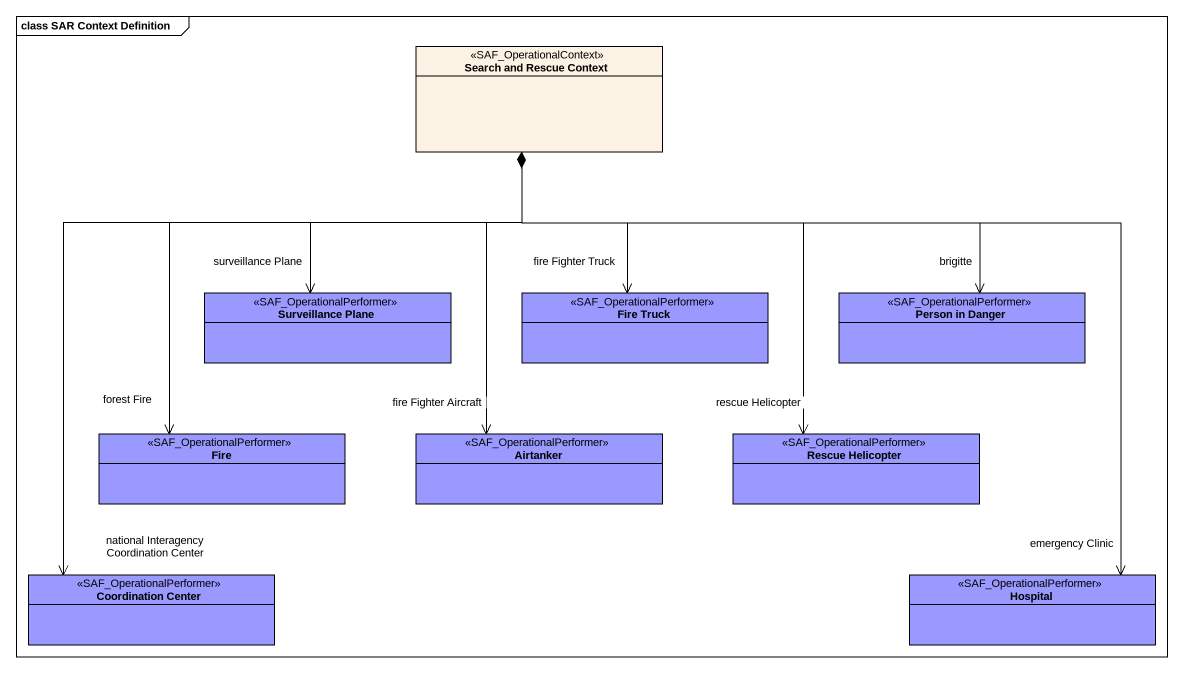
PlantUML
@startuml
mainframe class SAR Context Definition
hide circle
hide empty members
class "Search and Rescue Context" as Search_and_Rescue_Context <<SAF_OperationalContext>>
class "Surveillance Plane" as Surveillance_Plane <<SAF_OperationalPerformer>> #9999FF
class "Fire Truck" as Fire_Truck <<SAF_OperationalPerformer>> #9999FF
class "Person in Danger" as Person_in_Danger <<SAF_OperationalPerformer>> #9999FF
class Fire <<SAF_OperationalPerformer>> #9999FF
class Airtanker <<SAF_OperationalPerformer>> #9999FF
class "Rescue Helicopter" as Rescue_Helicopter <<SAF_OperationalPerformer>> #9999FF
class "Coordination Center" as Coordination_Center <<SAF_OperationalPerformer>> #9999FF
class Hospital <<SAF_OperationalPerformer>> #9999FF
Search_and_Rescue_Context *--> "surveillance Plane" Surveillance_Plane
Search_and_Rescue_Context *--> "fire Fighter Truck" Fire_Truck
Search_and_Rescue_Context *-right-> "brigitte" Person_in_Danger
Search_and_Rescue_Context *--> "forest Fire" Fire
Search_and_Rescue_Context *--> "fire Fighter Aircraft" Airtanker
Search_and_Rescue_Context *--> "rescue Helicopter" Rescue_Helicopter
Search_and_Rescue_Context *--> "national Interagency Coordination Center" Coordination_Center
Search_and_Rescue_Context *--> "emergency Clinic" Hospital
@enduml
